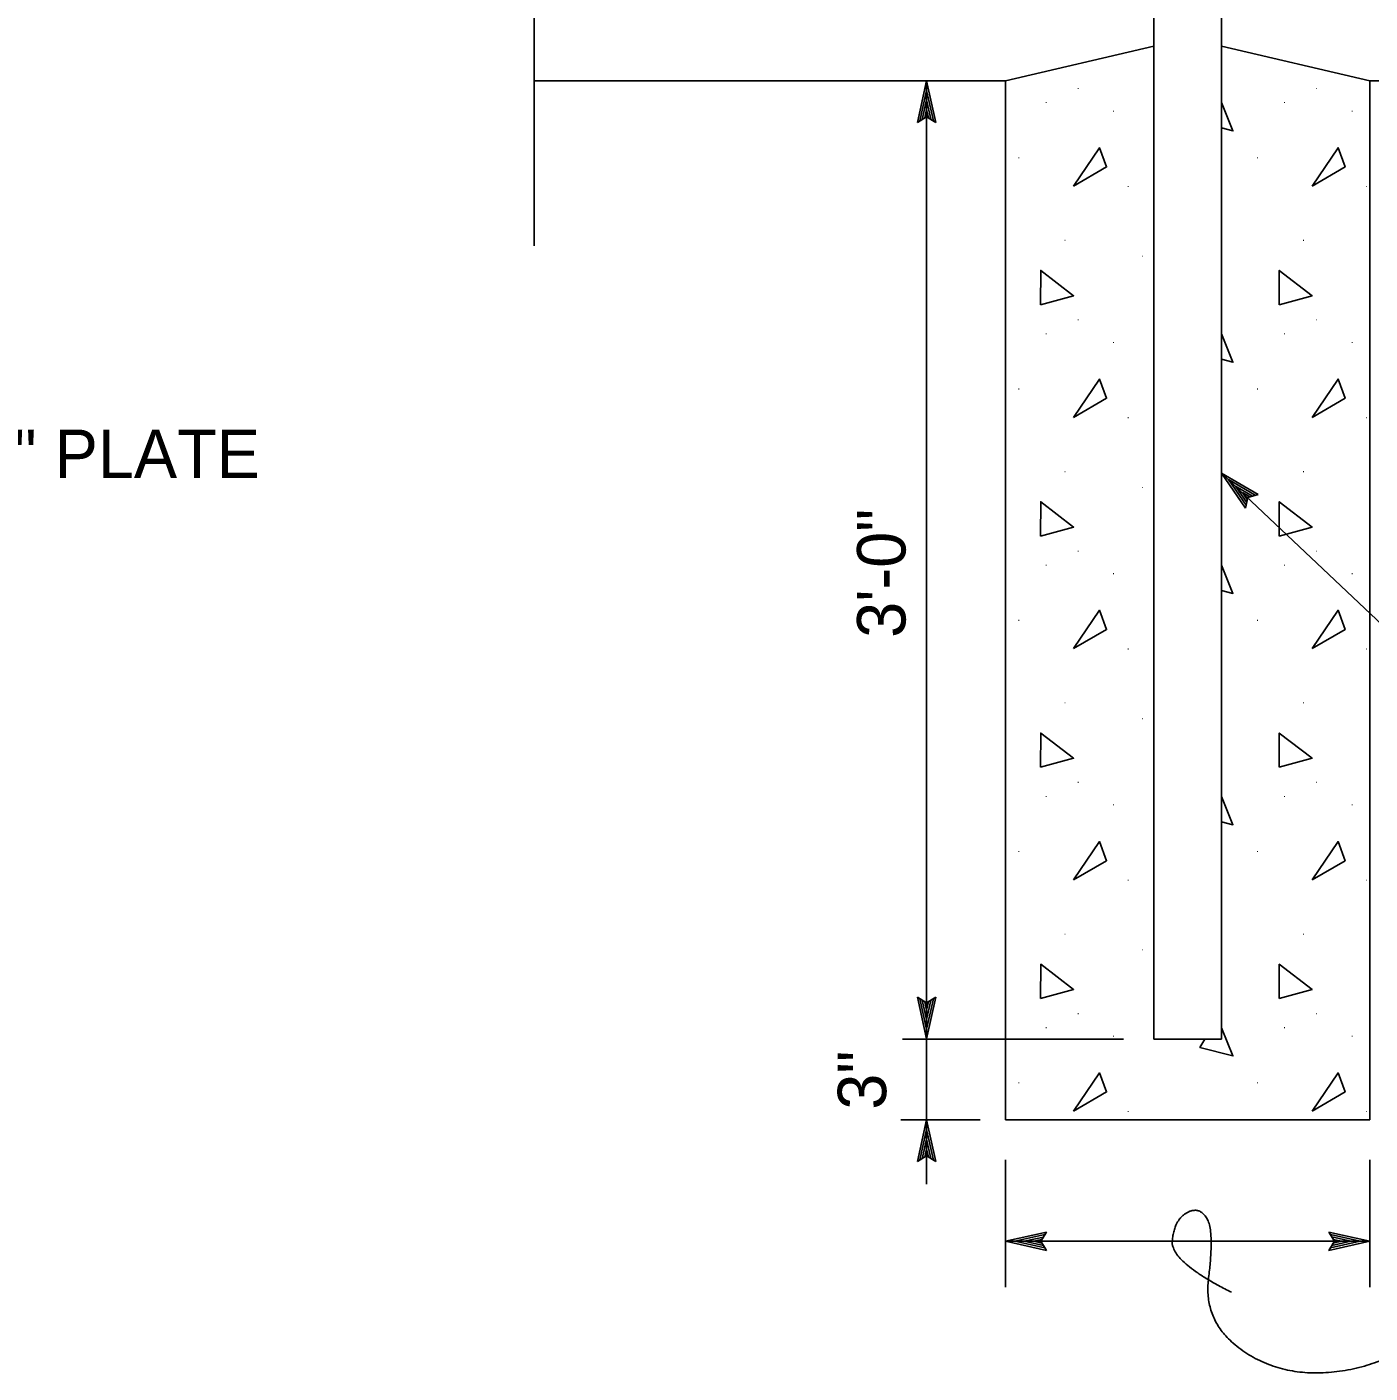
# Model space of a CAD drawing. Extents: x -893 to 867, y -474 to 712.
# Drawn here: x -237 to -43, y -340 to -145.5 of the extents above; entities that cross this region are included whole.
import ezdxf

# ---------------------------------------------------------------- set-up
doc = ezdxf.new("R2010")
doc.units = 0
for name, color, linetype in [('mc_FENCE-anno', 7, 'Continuous'), ('mc_FENCE-CL', 7, 'Continuous'), ('rd_BASE-MATERIAL', 7, 'Continuous'), ('rd_PROFILE-OG', 7, 'Continuous')]:
    doc.layers.add(name, color=color, linetype=linetype)

msp = doc.modelspace()

# ---------------------------------------------------------------- linework, layer by layer
at = {"layer": 'mc_FENCE-anno'}
for p, q in [((-107.1, -153.33), (-108.43, -159.33)), ((-107.1, -312.68), (-107.1, -153.33)), ((-105.76, -159.33), (-107.1, -153.33)), ((-107.1, -153.33), (-107.1, -153.33)), ((-107.11, -154.72), (-108.07, -159.09)), ((-106.12, -159.11), (-107.1, -154.71)), ((-107.1, -156.09), (-107.73, -158.92)), ((-107.1, -157.47), (-107.37, -158.68)), ((-106.48, -158.88), (-107.1, -156.09)), ((-106.82, -158.7), (-107.1, -157.47)), ((-108.43, -159.33), (-107.1, -158.53)), ((-108.43, -159.33), (-108.43, -159.33)), ((-107.1, -158.53), (-105.76, -159.33)), ((-105.76, -159.33), (-105.76, -159.33)), ((-64.52, -209.98), (-34.37, -238.45)), ((-59.22, -213.09), (-64.52, -209.98)), ((-64.52, -209.98), (-64.52, -209.98)), ((-64.52, -209.98), (-61.04, -215.05)), ((-59.62, -213.2), (-63.51, -210.92)), ((-63.51, -210.93), (-60.96, -214.62)), ((-60.04, -213.31), (-62.5, -211.86)), ((-62.5, -211.86), (-60.86, -214.25)), ((-60.4, -213.44), (-61.49, -212.81)), ((-61.49, -212.81), (-60.79, -213.82)), ((-61.04, -215.05), (-60.72, -213.53)), ((-60.72, -213.53), (-59.22, -213.09)), ((-59.22, -213.09), (-59.22, -213.09)), ((-61.04, -215.05), (-61.04, -215.05)), ((-107.1, -291.7), (-108.43, -285.7)), ((-108.43, -285.7), (-108.43, -285.7)), ((-108.43, -285.7), (-107.1, -286.5)), ((-107.1, -286.5), (-105.76, -285.7)), ((-105.76, -285.7), (-107.1, -291.7)), ((-105.76, -285.7), (-105.76, -285.7)), ((-107.11, -290.31), (-108.07, -285.93)), ((-107.1, -288.93), (-107.73, -286.11)), ((-107.1, -287.55), (-107.37, -286.34)), ((-106.12, -285.91), (-107.1, -290.32)), ((-106.48, -286.15), (-107.1, -288.93)), ((-106.82, -286.32), (-107.1, -287.55)), ((-78.65, -291.73), (-110.57, -291.73)), ((-107.1, -291.7), (-107.1, -291.7)), ((-99.37, -303.42), (-110.82, -303.42)), ((-107.1, -303.42), (-108.43, -309.42)), ((-107.11, -304.82), (-108.07, -309.19)), ((-105.76, -309.42), (-107.1, -303.42)), ((-107.1, -303.42), (-107.1, -303.42)), ((-106.12, -309.21), (-107.1, -304.8)), ((-107.1, -306.19), (-107.73, -309.01)), ((-106.48, -308.97), (-107.1, -306.19)), ((-108.43, -309.42), (-107.1, -308.62)), ((-107.1, -307.57), (-107.37, -308.78)), ((-106.82, -308.8), (-107.1, -307.57)), ((-107.1, -308.62), (-105.76, -309.42)), ((-108.43, -309.42), (-108.43, -309.42)), ((-105.76, -309.42), (-105.76, -309.42)), ((-95.71, -309.17), (-95.71, -327.58)), ((-43.08, -309.17), (-43.08, -327.58)), ((-95.71, -320.94), (-43.08, -320.94))]:
    msp.add_line(p, q, dxfattribs=at)
for points in [[(-89.8, -322.26), (-95.71, -320.94), (-89.8, -319.63), (-90.01, -319.98), (-94.34, -320.93), (-90.01, -321.91), (-90.22, -321.56), (-92.99, -320.94), (-90.22, -320.33), (-90.43, -320.68), (-91.63, -320.94), (-90.43, -321.21), (-90.59, -320.94), (-89.8, -319.63), (-90.59, -320.94)], [(-48.98, -319.62), (-43.08, -320.94), (-48.98, -322.25), (-48.77, -321.9), (-44.45, -320.94), (-48.78, -319.97), (-48.57, -320.32), (-45.8, -320.94), (-48.56, -321.55), (-48.35, -321.2), (-47.16, -320.93), (-48.36, -320.67), (-48.2, -320.94), (-48.98, -322.25), (-48.2, -320.94)]]:
    msp.add_lwpolyline(points, close=True, dxfattribs=at)
msp.add_open_spline([(-19.18, -318.74), (-27.02, -319.23), (-30.7, -326.59), (-37.92, -338.02), (-54.82, -341.07), (-67.23, -332.97), (-65.51, -319.48), (-67.72, -315.8), (-71.34, -317.87), (-71.88, -323.89), (-63.06, -328.31)], degree=2, dxfattribs=at)
at = {"layer": 'mc_FENCE-CL'}
for p, q in [((-163.78, -177.17), (-163.78, -74.19)), ((-74.27, -291.73), (-74.27, -118.85)), ((-64.52, -291.73), (-64.52, -118.85)), ((-95.71, -303.42), (-95.71, -153.33)), ((-43.08, -303.42), (-43.08, -153.33)), ((-64.52, -291.73), (-74.27, -291.73)), ((-69.39, -303.42), (-95.71, -303.42)), ((-69.39, -303.42), (-43.08, -303.42))]:
    msp.add_line(p, q, dxfattribs=at)
at = {"layer": 'rd_BASE-MATERIAL'}
for points in [[(-64.52, -156.48), (-62.85, -160.57), (-64.52, -160.13)], [(-64.52, -189.88), (-62.85, -193.97), (-64.52, -193.53)], [(-64.52, -223.29), (-62.85, -227.37), (-64.52, -226.93)], [(-64.52, -256.69), (-62.85, -260.78), (-64.52, -260.34)], [(-64.52, -290.1), (-62.85, -294.18), (-67.62, -292.93), (-66.92, -291.73)]]:
    msp.add_lwpolyline(points, dxfattribs=at)
for points in [[(-85.87, -168.53), (-82.11, -163), (-81.1, -165.77)], [(-51.42, -168.53), (-47.66, -163), (-46.65, -165.77)], [(-90.63, -185.68), (-90.6, -180.72), (-85.87, -184.38)], [(-56.18, -185.68), (-56.15, -180.72), (-51.42, -184.38)], [(-85.87, -201.94), (-82.11, -196.41), (-81.1, -199.17)], [(-51.42, -201.94), (-47.66, -196.41), (-46.65, -199.17)], [(-90.63, -219.08), (-90.6, -214.12), (-85.87, -217.78)], [(-56.18, -219.08), (-56.15, -214.12), (-51.42, -217.78)], [(-85.87, -235.34), (-82.11, -229.81), (-81.1, -232.58)], [(-51.42, -235.34), (-47.66, -229.81), (-46.65, -232.58)], [(-90.63, -252.48), (-90.6, -247.53), (-85.87, -251.18)], [(-56.18, -252.48), (-56.15, -247.53), (-51.42, -251.18)], [(-85.87, -268.75), (-82.11, -263.22), (-81.1, -265.98)], [(-51.42, -268.75), (-47.66, -263.22), (-46.65, -265.98)], [(-90.63, -285.89), (-90.6, -280.93), (-85.87, -284.59)], [(-56.18, -285.89), (-56.15, -280.93), (-51.42, -284.59)], [(-85.87, -302.15), (-82.11, -296.62), (-81.1, -299.38)], [(-51.42, -302.15), (-47.66, -296.62), (-46.65, -299.38)]]:
    msp.add_lwpolyline(points, close=True, dxfattribs=at)
at = {"layer": 'rd_PROFILE-OG'}
for p, q in [((-95.71, -153.33), (-74.27, -148.33)), ((-43.08, -153.33), (-64.52, -148.33)), ((-95.71, -153.33), (-163.78, -153.33)), ((-43.08, -153.33), (62.18, -153.33))]:
    msp.add_line(p, q, dxfattribs=at)

# ---------------------------------------------------------------- texts
at = {"layer": 'mc_FENCE-anno'}
msp.add_text('3/8" PLATE', height=7, dxfattribs=at).set_placement((-251.97, -210.71))
for s, p in [('3\'-0"', (-110.14, -233.78)), ('3"', (-112.93, -301.93))]:
    msp.add_text(s, height=7, rotation=90, dxfattribs=at).set_placement(p)
at = {"layer": 'rd_BASE-MATERIAL'}
for p in [(-85.39, -154.52), (-50.94, -154.52), (-90.03, -156.55), (-55.58, -156.55), (-80.28, -157.79), (-45.83, -157.79), (-93.96, -164.52), (-59.5, -164.52), (-78.17, -168.66), (-43.72, -168.66), (-87.3, -176.45), (-52.85, -176.45), (-76.08, -178.73), (-85.39, -187.93), (-50.94, -187.93), (-90.03, -189.96), (-55.58, -189.96), (-80.28, -191.19), (-45.83, -191.19), (-93.96, -197.93), (-59.5, -197.93), (-78.17, -202.06), (-43.72, -202.06), (-87.3, -209.86), (-52.85, -209.86), (-76.08, -212.14), (-85.39, -221.33), (-50.94, -221.33), (-90.03, -223.36), (-55.58, -223.36), (-80.28, -224.59), (-45.83, -224.59), (-93.96, -231.33), (-59.5, -231.33), (-78.17, -235.47), (-43.72, -235.47), (-87.3, -243.26), (-52.85, -243.26), (-76.08, -245.54), (-85.39, -254.73), (-50.94, -254.73), (-90.03, -256.77), (-55.58, -256.77), (-80.28, -258), (-45.83, -258), (-93.96, -264.73), (-59.5, -264.73), (-78.17, -268.87), (-43.72, -268.87), (-87.3, -276.66), (-52.85, -276.66), (-76.08, -278.94), (-85.39, -288.14), (-50.94, -288.14), (-90.03, -290.17), (-80.28, -291.4), (-55.58, -290.17), (-45.83, -291.4), (-93.96, -298.14), (-59.5, -298.14), (-78.17, -302.28), (-43.72, -302.28)]:
    msp.add_text('.', height=1.02, dxfattribs=at).set_placement(p)

doc.saveas('drawing.dxf')
